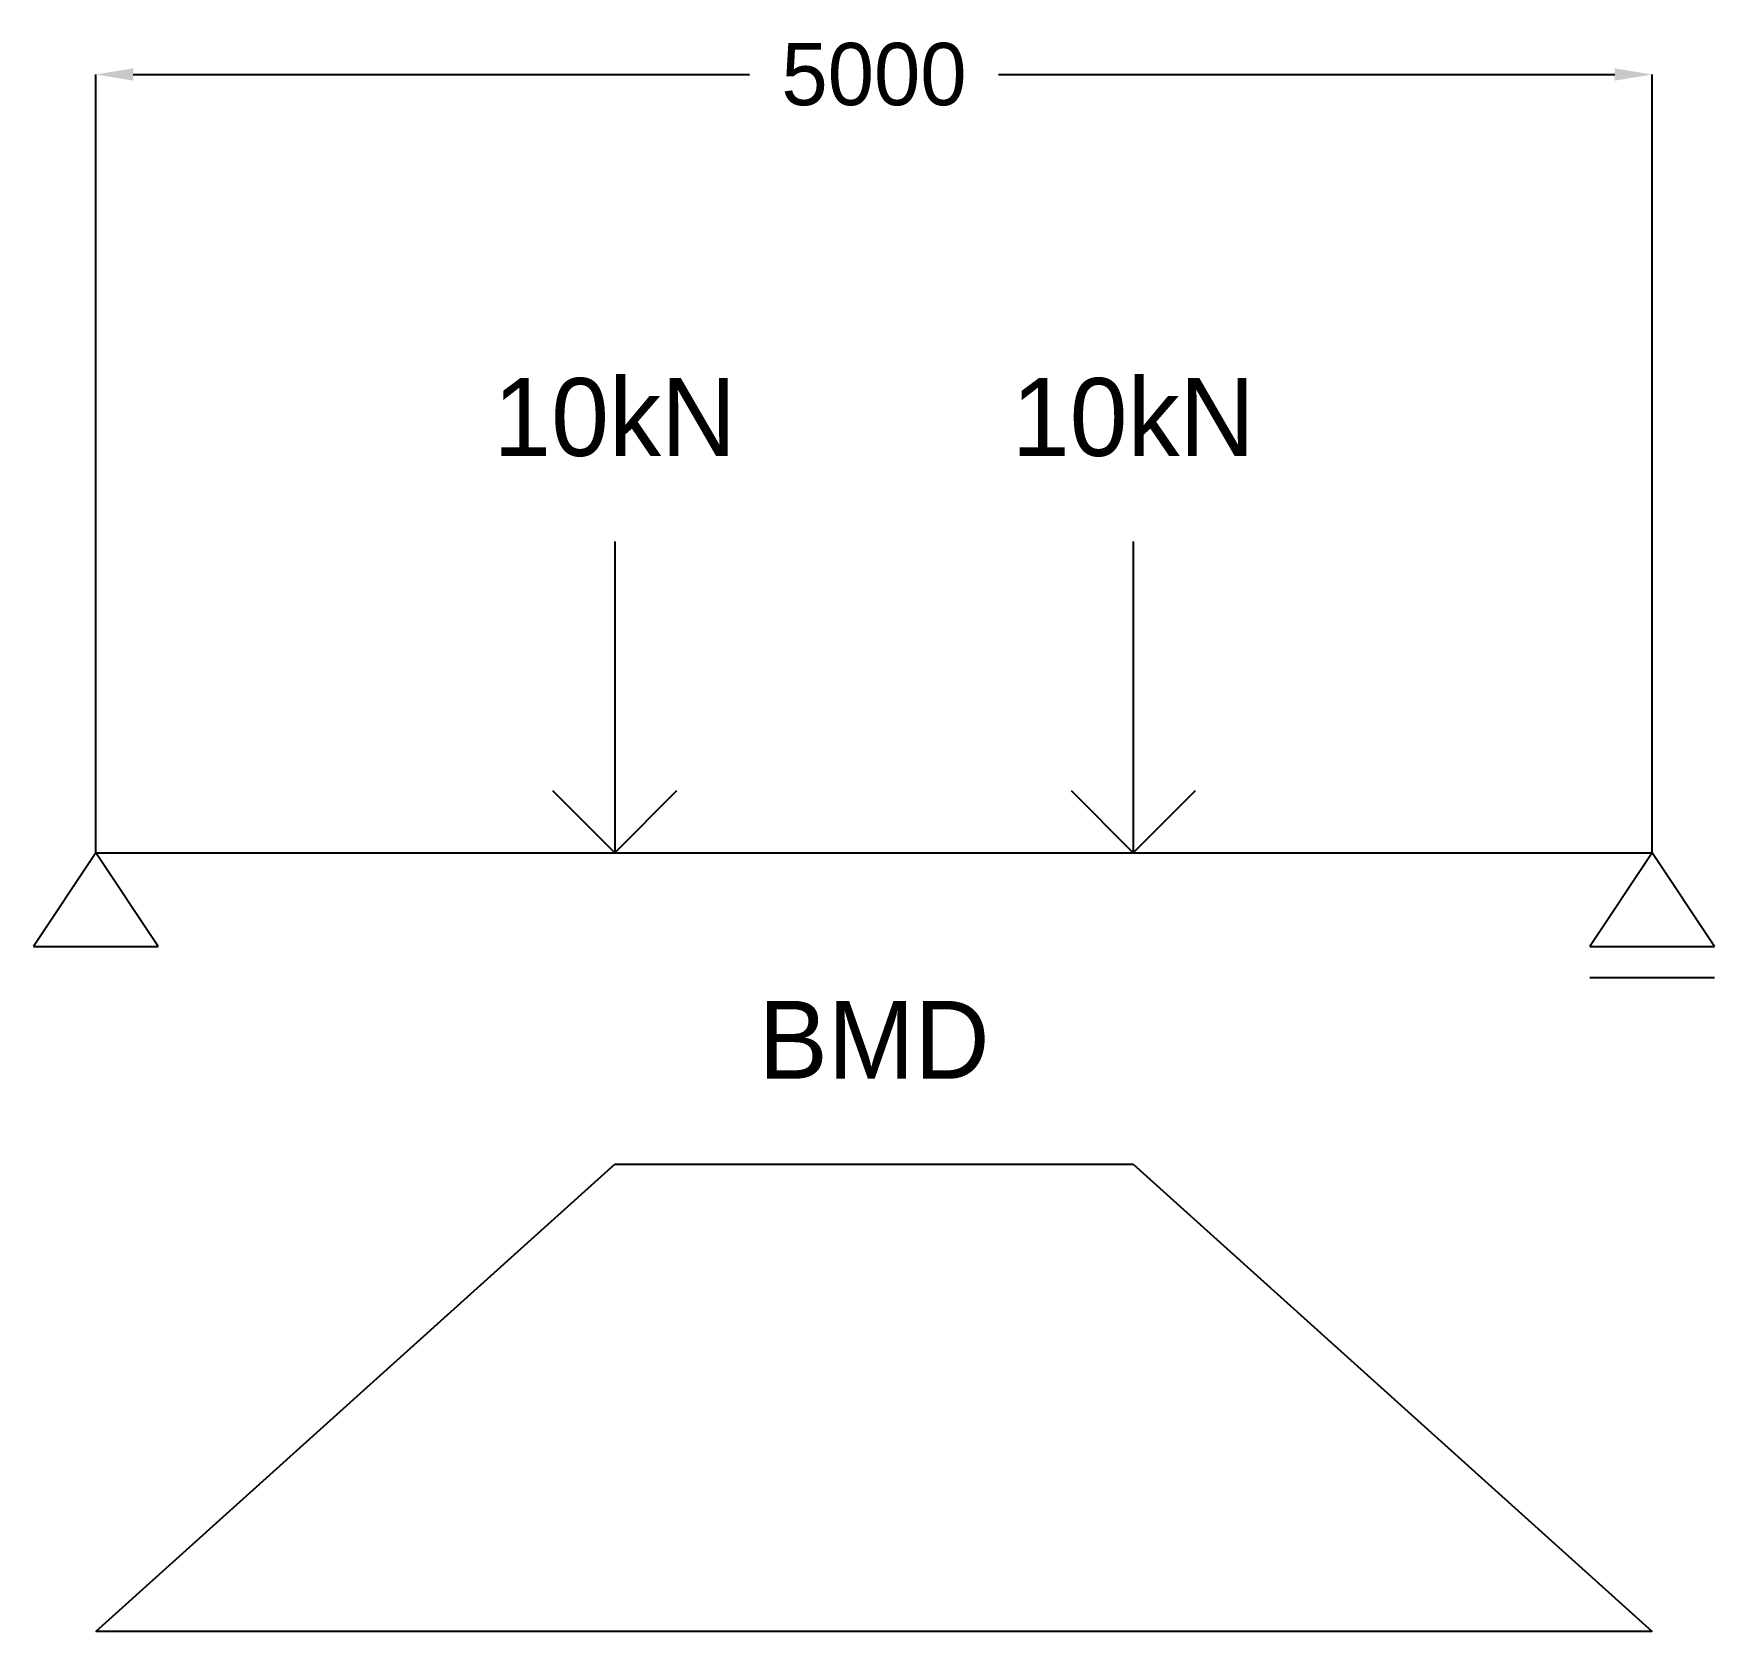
# Model space of a CAD drawing. Header units: metres. Extents: x -200 to 5200, y -2500 to 2631.
import ezdxf
from ezdxf.enums import TextEntityAlignment as Align

# ---------------------------------------------------------------- set-up
doc = ezdxf.new("R2010")
doc.units = ezdxf.units.M
doc.dimstyles.get("Standard").update_dxf_attribs({"dimtxt": 2.5, "dimasz": 2.5, "dimexe": 1.25, "dimexo": 0.625, "dimtad": 1, "dimcen": 2.5, "dimazin": 3, "dimtfac": 1, "dimtmove": 0, "dimatfit": 3})

# ---------------------------------------------------------------- blocks, each defined once
blk = doc.blocks.new('_CLOSEDFILLED')
at = {"color": 0, "linetype": 'BYBLOCK'}
blk.add_solid([(-1, 0.164), (0, 0), (-1, -0.164)], dxfattribs=at)
blk = doc.blocks.new('*D1')
for p, q in [((0, 0), (0, 2500)), ((120, 2500), (2100, 2500)), ((2900, 2500), (4880, 2500)), ((5000, 0), (5000, 2500))]:
    blk.add_line(p, q)
at = {"layer": 'Defpoints'}
for p in [(0, 2500), (0, 0), (5000, 0)]:
    blk.add_point(p, dxfattribs=at)
at = {"xscale": 120, "yscale": 120, "rotation": 180}
blk.add_blockref('_CLOSEDFILLED', (0, 2500), dxfattribs=at)
at = {"xscale": 120, "yscale": 120}
blk.add_blockref('_CLOSEDFILLED', (5000, 2500), dxfattribs=at)
at = {"insert": (2500, 2500), "char_height": 200, "attachment_point": 5}
blk.add_mtext('5000', dxfattribs=at)

msp = doc.modelspace()

# ---------------------------------------------------------------- linework, layer by layer
for p, q in [((1667, 1000), (1667, 0)), ((3333, 1000), (3333, 0)), ((1467, 200), (1667, 0)), ((1667, 0), (1867, 200)), ((3133, 200), (3333, 0)), ((3333, 0), (3533, 200)), ((0, 0), (-200, -300)), ((0, 0), (5000, 0)), ((200, -300), (0, 0)), ((5000, 0), (4800, -300)), ((5200, -300), (5000, 0)), ((-200, -300), (200, -300)), ((4800, -300), (5200, -300)), ((4800, -400), (5200, -400)), ((0, -2500), (1667, -1000)), ((1667, -1000), (3333, -1000)), ((3333, -1000), (5000, -2500)), ((5000, -2500), (0, -2500))]:
    msp.add_line(p, q)

# ---------------------------------------------------------------- texts
for s, p in [('10kN', (1667, 1200)), ('10kN', (3333, 1200)), ('BMD', (2500, -800))]:
    msp.add_text(s, height=250).set_placement(p, align=Align.BOTTOM_CENTER)

# ---------------------------------------------------------------- dimensions: what is measured, and where the dimension line sits
dim = msp.add_linear_dim(base=(0, 2500), p1=(0, 0), p2=(5000, 0), dimstyle='Standard', override={"dimtxt": 200, "dimasz": 120})
dim.commit()
dim.dimension.update_dxf_attribs({"geometry": '*D1', "text_midpoint": (2500, 2500)})

doc.saveas('drawing.dxf')
